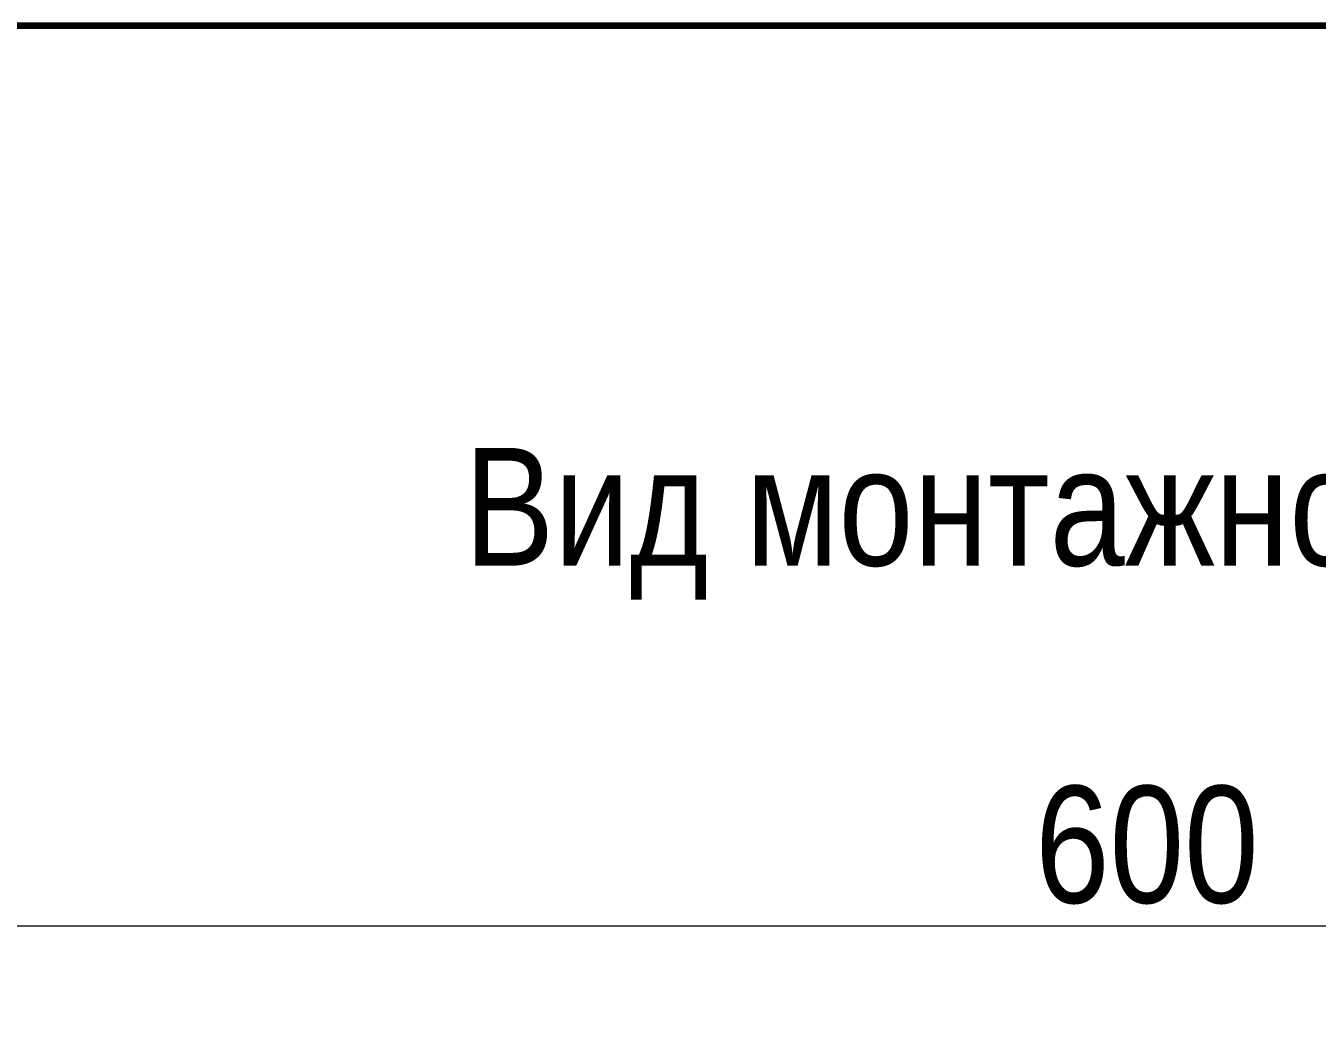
# Model space of a CAD drawing. Header units: millimetres. Extents: x -6000 to 26000, y -6000 to 26000.
# Drawn here: x 85.95 to 124.33, y -4899.59 to -4869.67 of the extents above; entities that cross this region are included whole.
import ezdxf

# ---------------------------------------------------------------- set-up
doc = ezdxf.new("R2010")
doc.units = ezdxf.units.MM
doc.header["$MEASUREMENT"] = 0
doc.layers.add('0_Ном._пера__246', color=7, linetype='Continuous', lineweight=100)
doc.layers.add('Аннотация - Текст_Ном._пера__1', color=7, linetype='Continuous', lineweight=15)
doc.layers.add('Чертеж и Рисунок_Ном._пера__25', color=7, linetype='Continuous', lineweight=0, true_color=0x5555ff)
doc.layers.add('Чертеж и Рисунок_Ном._пера__85', color=7, linetype='Continuous', lineweight=5, true_color=0x66b7ff)
doc.styles.add('СГЕНЕРИР_СТИЛЬ_1', font='')
doc.styles.get('СГЕНЕРИР_СТИЛЬ_1').set_extended_font_data('Arial Narrow')

msp = doc.modelspace()

# ---------------------------------------------------------------- linework, layer by layer
at = {"layer": '0_Ном._пера__246', "color": 7, "linetype": 'Continuous', "lineweight": 100, "flags": 128}
msp.add_lwpolyline([(415, -5156.674), (415, -4869.674), (20, -4869.674), (20, -5156.674)], close=True, dxfattribs=at)
at = {"layer": 'Чертеж и Рисунок_Ном._пера__85', "color": 151, "linetype": 'Continuous', "lineweight": 5, "true_color": 0x66b7ff}
msp.add_line((77.532, -4896.433), (161.043, -4896.433), dxfattribs=at)

# ---------------------------------------------------------------- texts
at = {"layer": 'Аннотация - Текст_Ном._пера__1', "color": 7, "linetype": 'Continuous', "lineweight": 15, "insert": (120.748, -4882.222), "char_height": 3.5, "attachment_point": 2, "style": 'СГЕНЕРИР_СТИЛЬ_1'}
msp.add_mtext('\\A1;{\\pqc;\\fArial Narrow|b0|i0|c204|p34;Вид монтажной панели}', dxfattribs=at)
at = {"layer": 'Чертеж и Рисунок_Ном._пера__25', "color": 173, "linetype": 'Continuous', "lineweight": 0, "true_color": 0x5555ff, "insert": (115.949, -4895.797), "char_height": 3.4775, "attachment_point": 7, "style": 'СГЕНЕРИР_СТИЛЬ_1'}
msp.add_mtext('\\A1;{\\pql;\\fArial Narrow|b0|i0|c204|p34;600}', dxfattribs=at)

doc.saveas('drawing.dxf')
